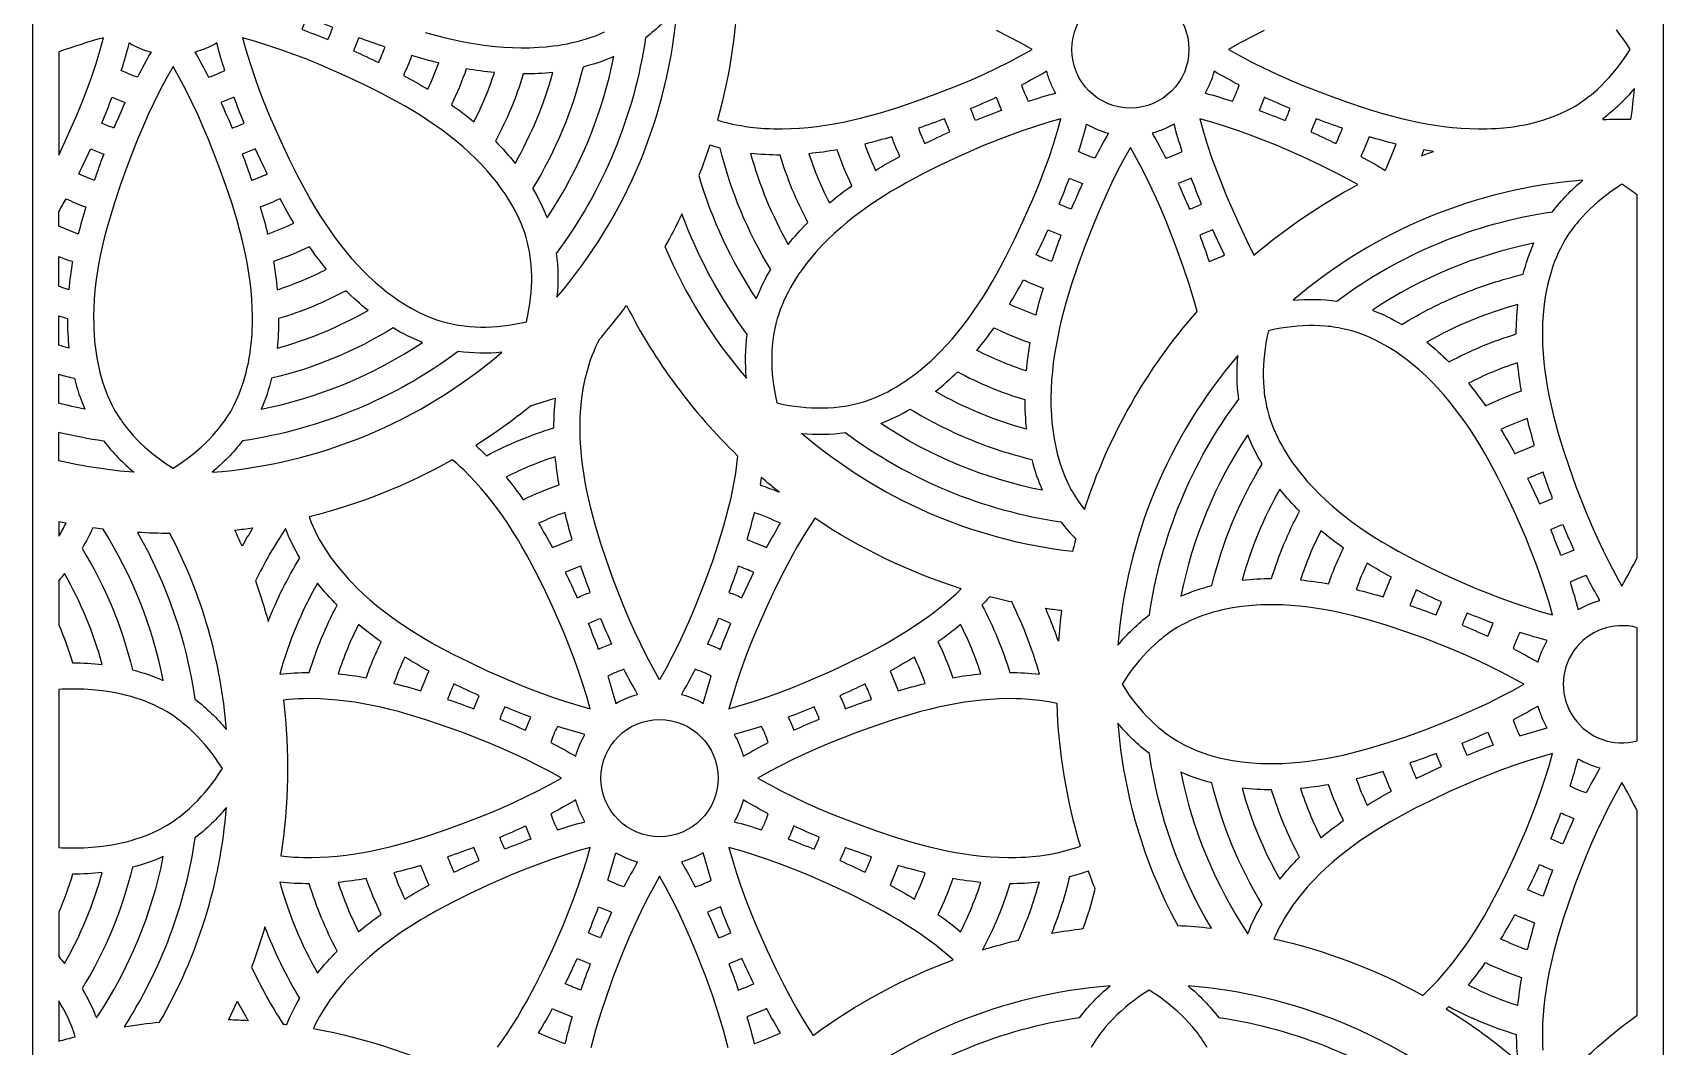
# Model space of a CAD drawing. Header units: millimetres. Extents: x 3389 to 5257, y 2005 to 6054.
# Drawn here: x 3389 to 5257, y 3983 to 5144 of the extents above; entities that cross this region are included whole.
import ezdxf

# ---------------------------------------------------------------- set-up
doc = ezdxf.new("R2010")
doc.units = ezdxf.units.MM
doc.layers.add('Layer 01', color=1, linetype='Continuous')

msp = doc.modelspace()

# ---------------------------------------------------------------- linework, layer by layer
at = {"layer": 'Layer 01'}
for points in [[(5256.9, 6054.1), (3388.6, 6054.1), (3388.6, 2004.8), (5256.9, 2004.8)], [(3629, 5138.5), (3633, 5124.6), (3637.7, 5109.2), (3642.7, 5094.3), (3648, 5079.5), (3653.7, 5064.7), (3659.7, 5050), (3672.6, 5020.6), (3682.6, 4999.4), (3692.1, 4980.4), (3702, 4961.8), (3707.1, 4952.7), (3712.4, 4943.8), (3717.8, 4935), (3723.4, 4926.3), (3729.1, 4917.9), (3735, 4909.6), (3741.1, 4901.6), (3747.3, 4893.7), (3753.7, 4886.1), (3760.4, 4878.7), (3767.2, 4871.6), (3773.9, 4865), (3777.9, 4861.3), (3781.9, 4857.7), (3788.2, 4852.3), (3794.6, 4847.1), (3798.9, 4843.9), (3803.2, 4840.8), (3807.9, 4837.5), (3812.7, 4834.4), (3817.6, 4831.4), (3822.5, 4828.6), (3827.4, 4825.9), (3832.4, 4823.4), (3837.4, 4821.1), (3842.5, 4818.9), (3847.6, 4816.9), (3852.6, 4815.1), (3855.2, 4814.3), (3857.8, 4813.5), (3860.8, 4812.7), (3863.9, 4811.9), (3867.5, 4811), (3871, 4810.3), (3874, 4809.7), (3877, 4809.2), (3880.1, 4808.8), (3883.1, 4808.4), (3886.2, 4808), (3889.3, 4807.7), (3895.5, 4807.3), (3901.9, 4807.1), (3908.2, 4807.1), (3914.6, 4807.4), (3921, 4807.8), (3927.5, 4808.4), (3933.9, 4809.2), (3940.4, 4810.2), (3946.8, 4811.4), (3954.5, 4813), (3956.1, 4820.7), (3957.3, 4827.1), (3958.3, 4833.6), (3959.1, 4840), (3959.7, 4846.5), (3960.1, 4852.9), (3960.4, 4859.3), (3960.4, 4865.6), (3960.2, 4872), (3959.8, 4878.2), (3959.5, 4881.3), (3959.1, 4884.4), (3958.7, 4887.4), (3958.3, 4890.5), (3957.8, 4893.5), (3957.2, 4896.5), (3956.5, 4900.1), (3955.6, 4903.6), (3954.8, 4906.7), (3954, 4909.7), (3953.2, 4912.3), (3952.4, 4914.9), (3950.6, 4920), (3948.6, 4925), (3946.4, 4930.1), (3944.1, 4935.1), (3941.6, 4940.1), (3938.9, 4945), (3936.1, 4949.9), (3933.1, 4954.8), (3930, 4959.6), (3926.7, 4964.3), (3923.6, 4968.6), (3920.4, 4972.9), (3915.2, 4979.3), (3909.8, 4985.6), (3906.2, 4989.6), (3902.5, 4993.6), (3895.9, 5000.3), (3888.8, 5007.1), (3881.4, 5013.8), (3873.8, 5020.2), (3865.9, 5026.5), (3857.9, 5032.5), (3849.6, 5038.4), (3841.2, 5044.1), (3832.5, 5049.7), (3823.7, 5055.1), (3814.8, 5060.4), (3805.7, 5065.5), (3787.1, 5075.4), (3768.1, 5084.9), (3746.9, 5094.9), (3717.5, 5107.8), (3702.8, 5113.8), (3688, 5119.5), (3673.2, 5124.8), (3658.3, 5129.8), (3643, 5134.6)], [(3549.5, 5105.5), (3542.4, 5092.9), (3534.9, 5078.7), (3527.9, 5064.6), (3521.2, 5050.4), (3514.8, 5035.9), (3508.6, 5021.3), (3496.9, 4991.4), (3489, 4969.3), (3482.3, 4949.2), (3476.2, 4929), (3473.4, 4919), (3470.8, 4908.9), (3468.4, 4898.9), (3466.2, 4888.8), (3464.3, 4878.8), (3462.6, 4868.8), (3461.2, 4858.8), (3460.1, 4848.8), (3459.2, 4838.9), (3458.7, 4829), (3458.5, 4819.1), (3458.6, 4809.7), (3458.7, 4804.3), (3459, 4798.9), (3459.7, 4790.6), (3460.6, 4782.4), (3461.3, 4777.2), (3462.1, 4771.9), (3463.2, 4766.2), (3464.4, 4760.6), (3465.7, 4755.1), (3467.2, 4749.6), (3468.8, 4744.2), (3470.5, 4738.9), (3472.4, 4733.7), (3474.5, 4728.7), (3476.6, 4723.6), (3479, 4718.8), (3480.2, 4716.4), (3481.5, 4714), (3483, 4711.2), (3484.6, 4708.5), (3486.5, 4705.4), (3488.5, 4702.4), (3490.3, 4699.8), (3492, 4697.3), (3493.9, 4694.9), (3495.7, 4692.5), (3497.7, 4690), (3499.7, 4687.6), (3503.8, 4682.9), (3508.1, 4678.3), (3512.6, 4673.8), (3517.3, 4669.4), (3522.1, 4665.2), (3527.1, 4661.1), (3532.3, 4657.1), (3537.5, 4653.2), (3542.9, 4649.6), (3549.5, 4645.3), (3556.1, 4649.6), (3561.5, 4653.2), (3566.7, 4657.1), (3571.8, 4661.1), (3576.8, 4665.2), (3581.7, 4669.4), (3586.4, 4673.8), (3590.9, 4678.3), (3595.2, 4682.9), (3599.3, 4687.6), (3601.3, 4690), (3603.2, 4692.5), (3605.1, 4694.9), (3606.9, 4697.3), (3608.7, 4699.8), (3610.4, 4702.4), (3612.4, 4705.4), (3614.4, 4708.5), (3616, 4711.2), (3617.5, 4714), (3618.8, 4716.4), (3620, 4718.8), (3622.3, 4723.6), (3624.5, 4728.7), (3626.6, 4733.7), (3628.5, 4738.9), (3630.2, 4744.2), (3631.8, 4749.6), (3633.3, 4755.1), (3634.6, 4760.6), (3635.8, 4766.2), (3636.8, 4771.9), (3637.7, 4777.2), (3638.4, 4782.4), (3639.3, 4790.6), (3640, 4798.9), (3640.2, 4804.3), (3640.4, 4809.7), (3640.5, 4819.1), (3640.3, 4829), (3639.7, 4838.9), (3638.9, 4848.8), (3637.8, 4858.8), (3636.4, 4868.8), (3634.7, 4878.8), (3632.8, 4888.8), (3630.6, 4898.9), (3628.2, 4908.9), (3625.6, 4919), (3622.8, 4929), (3616.7, 4949.2), (3610, 4969.3), (3602, 4991.4), (3590.4, 5021.3), (3584.2, 5035.9), (3577.8, 5050.4), (3571.1, 5064.6), (3564.1, 5078.7), (3556.6, 5092.9)], [(4566.7, 5045.6), (4552.8, 5041.7), (4537.5, 5037), (4522.5, 5032), (4507.7, 5026.6), (4492.9, 5020.9), (4478.2, 5014.9), (4448.9, 5002.1), (4427.6, 4992.1), (4408.6, 4982.6), (4390.1, 4972.6), (4381, 4967.5), (4372, 4962.2), (4363.2, 4956.8), (4354.6, 4951.2), (4346.2, 4945.5), (4337.9, 4939.6), (4329.9, 4933.6), (4322, 4927.3), (4314.4, 4920.9), (4307, 4914.3), (4299.8, 4907.4), (4293.2, 4900.7), (4289.5, 4896.8), (4285.9, 4892.7), (4280.6, 4886.5), (4275.4, 4880), (4272.2, 4875.8), (4269.1, 4871.5), (4265.8, 4866.7), (4262.7, 4861.9), (4259.7, 4857), (4256.8, 4852.2), (4254.2, 4847.2), (4251.7, 4842.2), (4249.3, 4837.2), (4247.2, 4832.2), (4245.2, 4827.1), (4243.4, 4822), (4242.6, 4819.4), (4241.8, 4816.9), (4240.9, 4813.8), (4240.1, 4810.7), (4239.3, 4807.2), (4238.5, 4803.6), (4238, 4800.6), (4237.5, 4797.6), (4237, 4794.6), (4236.6, 4791.5), (4236.3, 4788.4), (4236, 4785.3), (4235.6, 4779.1), (4235.4, 4772.8), (4235.4, 4766.4), (4235.6, 4760), (4236, 4753.6), (4236.6, 4747.1), (4237.4, 4740.7), (4238.4, 4734.3), (4239.6, 4727.9), (4241.3, 4720.2), (4249, 4718.5), (4255.4, 4717.3), (4261.8, 4716.3), (4268.3, 4715.5), (4274.7, 4714.9), (4281.1, 4714.5), (4287.5, 4714.3), (4293.9, 4714.3), (4300.2, 4714.5), (4306.4, 4714.9), (4309.5, 4715.2), (4312.6, 4715.5), (4315.7, 4715.9), (4318.7, 4716.4), (4321.7, 4716.9), (4324.7, 4717.4), (4328.3, 4718.2), (4331.8, 4719), (4334.9, 4719.8), (4338, 4720.7), (4340.6, 4721.4), (4343.1, 4722.3), (4348.2, 4724.1), (4353.3, 4726.1), (4358.3, 4728.2), (4363.4, 4730.6), (4368.3, 4733), (4373.3, 4735.7), (4378.2, 4738.6), (4383, 4741.6), (4387.8, 4744.7), (4392.6, 4748), (4396.9, 4751.1), (4401.1, 4754.3), (4407.6, 4759.4), (4413.9, 4764.8), (4417.9, 4768.4), (4421.8, 4772.1), (4428.5, 4778.7), (4435.4, 4785.9), (4442, 4793.3), (4448.4, 4800.9), (4454.7, 4808.7), (4460.7, 4816.8), (4466.7, 4825.1), (4472.4, 4833.5), (4477.9, 4842.1), (4483.3, 4850.9), (4488.6, 4859.9), (4493.8, 4868.9), (4503.7, 4887.5), (4513.2, 4906.5), (4523.2, 4927.8), (4536.1, 4957.1), (4542, 4971.8), (4547.7, 4986.6), (4553.1, 5001.4), (4558.1, 5016.4), (4562.8, 5031.7)], [(5129.8, 4477.4), (5125.9, 4491.3), (5121.2, 4506.6), (5116.2, 4521.5), (5110.9, 4536.4), (5105.2, 4551.2), (5099.2, 4565.9), (5086.3, 4595.2), (5076.3, 4616.4), (5066.8, 4635.5), (5056.9, 4654), (5051.8, 4663.1), (5046.5, 4672.1), (5041.1, 4680.8), (5035.5, 4689.5), (5029.8, 4697.9), (5023.9, 4706.2), (5017.8, 4714.2), (5011.6, 4722.1), (5005.1, 4729.7), (4998.5, 4737.1), (4991.7, 4744.3), (4985, 4750.9), (4981, 4754.5), (4977, 4758.2), (4970.7, 4763.5), (4964.2, 4768.7), (4960, 4771.9), (4955.7, 4775), (4951, 4778.3), (4946.2, 4781.4), (4941.3, 4784.4), (4936.4, 4787.2), (4931.4, 4789.9), (4926.5, 4792.4), (4921.4, 4794.8), (4916.4, 4796.9), (4911.3, 4798.9), (4906.2, 4800.7), (4903.7, 4801.5), (4901.1, 4802.3), (4898, 4803.2), (4895, 4804), (4891.4, 4804.8), (4887.9, 4805.5), (4884.9, 4806.1), (4881.8, 4806.6), (4878.8, 4807.1), (4875.8, 4807.5), (4872.7, 4807.8), (4869.6, 4808.1), (4863.3, 4808.5), (4857, 4808.7), (4850.7, 4808.7), (4844.2, 4808.5), (4837.8, 4808.1), (4831.4, 4807.4), (4824.9, 4806.6), (4818.5, 4805.6), (4812.1, 4804.5), (4804.4, 4802.8), (4802.7, 4795.1), (4801.6, 4788.7), (4800.6, 4782.3), (4799.8, 4775.8), (4799.1, 4769.4), (4798.7, 4763), (4798.5, 4756.5), (4798.5, 4750.2), (4798.7, 4743.9), (4799.1, 4737.6), (4799.4, 4734.5), (4799.7, 4731.4), (4800.1, 4728.4), (4800.6, 4725.4), (4801.1, 4722.4), (4801.7, 4719.3), (4802.4, 4715.8), (4803.2, 4712.2), (4804, 4709.2), (4804.9, 4706.1), (4805.7, 4703.5), (4806.5, 4701), (4808.3, 4695.9), (4810.3, 4690.8), (4812.4, 4685.8), (4814.8, 4680.7), (4817.3, 4675.8), (4820, 4670.8), (4822.8, 4665.9), (4825.8, 4661), (4828.9, 4656.2), (4832.2, 4651.5), (4835.3, 4647.2), (4838.5, 4643), (4843.7, 4636.5), (4849, 4630.2), (4852.7, 4626.2), (4856.3, 4622.3), (4862.9, 4615.5), (4870.1, 4608.7), (4877.5, 4602.1), (4885.1, 4595.6), (4893, 4589.4), (4901, 4583.3), (4909.3, 4577.4), (4917.7, 4571.7), (4926.4, 4566.1), (4935.1, 4560.7), (4944.1, 4555.5), (4953.2, 4550.3), (4971.8, 4540.4), (4990.8, 4530.9), (5012, 4520.9), (5041.3, 4508), (5056, 4502), (5070.8, 4496.3), (5085.7, 4491), (5100.6, 4486), (5115.9, 4481.3)], [(5096.9, 4397.8), (5084.3, 4404.9), (5070.1, 4412.4), (5056, 4419.4), (5041.8, 4426.1), (5027.3, 4432.6), (5012.6, 4438.7), (4982.8, 4450.4), (4960.7, 4458.3), (4940.5, 4465), (4920.4, 4471.2), (4910.3, 4473.9), (4900.3, 4476.5), (4890.2, 4478.9), (4880.2, 4481.1), (4870.2, 4483), (4860.2, 4484.7), (4850.2, 4486.1), (4840.2, 4487.2), (4830.3, 4488.1), (4820.4, 4488.6), (4810.5, 4488.8), (4801.1, 4488.8), (4795.7, 4488.6), (4790.3, 4488.3), (4782, 4487.6), (4773.8, 4486.7), (4768.5, 4486), (4763.3, 4485.2), (4757.6, 4484.1), (4752, 4482.9), (4746.4, 4481.6), (4741, 4480.2), (4735.6, 4478.5), (4730.3, 4476.8), (4725.1, 4474.9), (4720, 4472.9), (4715, 4470.7), (4710.2, 4468.3), (4707.8, 4467.1), (4705.4, 4465.8), (4702.6, 4464.3), (4699.9, 4462.7), (4696.8, 4460.8), (4693.7, 4458.8), (4691.2, 4457), (4688.7, 4455.3), (4686.2, 4453.4), (4683.8, 4451.6), (4681.4, 4449.6), (4679, 4447.6), (4674.3, 4443.5), (4669.7, 4439.2), (4665.2, 4434.7), (4660.8, 4430), (4656.6, 4425.2), (4652.4, 4420.2), (4648.5, 4415.1), (4644.6, 4409.8), (4640.9, 4404.4), (4636.7, 4397.8), (4640.9, 4391.2), (4644.6, 4385.8), (4648.5, 4380.6), (4652.4, 4375.5), (4656.6, 4370.5), (4660.8, 4365.6), (4665.2, 4360.9), (4669.7, 4356.5), (4674.3, 4352.1), (4679, 4348), (4681.4, 4346), (4683.8, 4344.1), (4686.2, 4342.2), (4688.7, 4340.4), (4691.2, 4338.6), (4693.7, 4336.9), (4696.8, 4334.9), (4699.9, 4333), (4702.6, 4331.4), (4705.4, 4329.8), (4707.8, 4328.5), (4710.2, 4327.3), (4715, 4325), (4720, 4322.8), (4725.1, 4320.8), (4730.3, 4318.8), (4735.6, 4317.1), (4741, 4315.5), (4746.4, 4314), (4752, 4312.7), (4757.6, 4311.5), (4763.3, 4310.5), (4768.5, 4309.6), (4773.8, 4308.9), (4782, 4308), (4790.3, 4307.4), (4795.7, 4307.1), (4801.1, 4306.9), (4810.5, 4306.8), (4820.4, 4307), (4830.3, 4307.6), (4840.2, 4308.4), (4850.2, 4309.6), (4860.2, 4311), (4870.2, 4312.6), (4880.2, 4314.6), (4890.2, 4316.7), (4900.3, 4319.1), (4910.3, 4321.7), (4920.4, 4324.5), (4940.5, 4330.6), (4960.7, 4337.3), (4982.8, 4345.3), (5012.6, 4356.9), (5027.3, 4363.1), (5041.8, 4369.5), (5056, 4376.2), (5070.1, 4383.3), (5084.3, 4390.8)], [(3418.6, 4210.6), (3422.3, 4210.4), (3432.2, 4210.2), (3441.6, 4210.3), (3447, 4210.5), (3452.4, 4210.8), (3460.6, 4211.4), (3468.9, 4212.3), (3474.1, 4213), (3479.3, 4213.9), (3485, 4214.9), (3490.6, 4216.1), (3496.2, 4217.4), (3501.6, 4218.9), (3507, 4220.5), (3512.3, 4222.2), (3517.5, 4224.2), (3522.6, 4226.2), (3527.6, 4228.4), (3532.5, 4230.7), (3534.9, 4231.9), (3537.3, 4233.2), (3540, 4234.8), (3542.8, 4236.4), (3545.9, 4238.3), (3548.9, 4240.3), (3551.4, 4242), (3553.9, 4243.8), (3556.4, 4245.6), (3558.8, 4247.5), (3561.2, 4249.4), (3563.6, 4251.4), (3568.3, 4255.5), (3573, 4259.9), (3577.4, 4264.3), (3581.8, 4269), (3586.1, 4273.9), (3590.2, 4278.9), (3594.2, 4284), (3598, 4289.2), (3601.7, 4294.6), (3606, 4301.2), (3601.7, 4307.8), (3598, 4313.2), (3594.2, 4318.5), (3590.2, 4323.6), (3586.1, 4328.6), (3581.8, 4333.4), (3577.4, 4338.1), (3573, 4342.6), (3568.3, 4346.9), (3563.6, 4351), (3561.2, 4353), (3558.8, 4355), (3556.4, 4356.8), (3553.9, 4358.7), (3551.4, 4360.4), (3548.9, 4362.2), (3545.9, 4364.2), (3542.8, 4366.1), (3540, 4367.7), (3537.3, 4369.2), (3534.9, 4370.5), (3532.5, 4371.7), (3527.6, 4374.1), (3522.6, 4376.3), (3517.5, 4378.3), (3512.3, 4380.2), (3507, 4381.9), (3501.6, 4383.6), (3496.2, 4385), (3490.6, 4386.3), (3485, 4387.5), (3479.3, 4388.6), (3474.1, 4389.4), (3468.9, 4390.1), (3460.6, 4391), (3452.4, 4391.7), (3447, 4392), (3441.6, 4392.2), (3432.2, 4392.2), (3422.3, 4392), (3418.6, 4391.9)]]:
    msp.add_lwpolyline(points, close=True, dxfattribs=at)
for points in [[(4196.9, 5211.9, -0.065684), (4173.2, 5044.2), (4178.2, 5042.7), (4183.3, 5041.4), (4188.9, 5040), (4194.5, 5038.8), (4200.2, 5037.8), (4205.4, 5037), (4210.7, 5036.2), (4218.9, 5035.3), (4227.1, 5034.7), (4232.5, 5034.4), (4237.9, 5034.2), (4247.3, 5034.1), (4257.2, 5034.4), (4267.2, 5034.9), (4277.1, 5035.7), (4287.1, 5036.9), (4297, 5038.3), (4307.1, 5040), (4317.1, 5041.9), (4327.1, 5044), (4337.1, 5046.4), (4347.2, 5049), (4357.3, 5051.8), (4377.4, 5057.9), (4397.6, 5064.7), (4419.7, 5072.6), (4449.5, 5084.2), (4464.1, 5090.4), (4478.6, 5096.9), (4492.9, 5103.6), (4507, 5110.6), (4521.2, 5118.1), (4533.8, 5125.1), (4521.2, 5132.2), (4507, 5139.7), (4492.9, 5146.7)], [(5128.4, 3929.7, -0.051385), (5226.9, 4018.7), (5226.9, 4252.7, 0.014797), (5209.4, 4285.3), (5202.3, 4272.7), (5194.8, 4258.5), (5187.8, 4244.4), (5181.1, 4230.2), (5174.6, 4215.7), (5168.5, 4201.1), (5156.8, 4171.2), (5148.9, 4149.1), (5142.2, 4129), (5136.1, 4108.8), (5133.3, 4098.8), (5130.7, 4088.7), (5128.3, 4078.7), (5126.1, 4068.6), (5124.2, 4058.6), (5122.5, 4048.6), (5121.1, 4038.6), (5120, 4028.7), (5119.1, 4018.7), (5118.6, 4008.8), (5118.4, 3998.9), (5118.4, 3989.5), (5118.6, 3984.1), (5118.9, 3978.7)], [(3921.4, 3981.9), (3927.3, 3990.2), (3933, 3998.6), (3938.6, 4007.2), (3944, 4016), (3949.3, 4025), (3954.4, 4034), (3964.3, 4052.6), (3973.8, 4071.6), (3983.8, 4092.9), (3996.7, 4122.2), (4002.7, 4136.9), (4008.4, 4151.7), (4013.7, 4166.5), (4018.7, 4181.5), (4023.4, 4196.8), (4027.3, 4210.7), (4013.4, 4206.8), (3998.1, 4202.1), (3983.2, 4197.1), (3968.4, 4191.7), (3953.5, 4186), (3938.8, 4180), (3909.5, 4167.2), (3888.3, 4157.2), (3869.3, 4147.7), (3850.7, 4137.8), (3841.6, 4132.6), (3832.6, 4127.3), (3823.9, 4121.9), (3815.2, 4116.3), (3806.8, 4110.6), (3798.5, 4104.7), (3790.5, 4098.7), (3782.6, 4092.4), (3775, 4086), (3767.6, 4079.4), (3760.4, 4072.5), (3753.9, 4065.8), (3750.2, 4061.9), (3746.6, 4057.8), (3741.2, 4051.6), (3736, 4045.1), (3732.8, 4040.9), (3729.7, 4036.6), (3726.4, 4031.8), (3723.3, 4027), (3720.3, 4022.2), (3717.5, 4017.3), (3714.8, 4012.3), (3712.5, 4007.8), (3710.4, 4003.2, -0.073029), (3888.7, 3943.4)]]:
    msp.add_lwpolyline(points, format="xyb", dxfattribs=at)
for points in [[(3732.5, 5150.3, -0.009682), (3703.1, 5163.1, -0.024819), (3696.9, 5148.2, -0.009682), (3726.8, 5136.5, 0.019227)], [(4126.9, 5173.3, -0.057025), (4090.8, 5138.5, -0.124085), (3988.5, 4891.4, -0.057025), (3989.4, 4841.4, 0.159007)], [(3418.6, 5004), (3426.4, 5020.6), (3439.3, 5050), (3445.3, 5064.7), (3451, 5079.5), (3456.3, 5094.3), (3461.3, 5109.2), (3466, 5124.6), (3469.9, 5138.5, 0.02082), (3418.6, 5122.3)], [(3759.3, 5131.1, -0.008872), (3756.1, 5123.7, -0.007248), (3785.1, 5110.1, 0.018525), (3792.4, 5127.8, -0.007248), (3762.3, 5138.6, -0.008872)], [(3490.2, 5101.1, 0.012674), (3499.4, 5132.5, 0.068658), (3524.4, 5122.1, 0.012674), (3508.7, 5093.4, -0.038296)], [(3587.4, 5126.4, -0.034289), (3574.6, 5122.1, -0.012674), (3590.3, 5093.4, 0.038296), (3608.8, 5101.1, -0.012674), (3599.6, 5132.5, -0.034289)], [(3853.9, 5109.6, -0.012924), (3822.9, 5118, -0.020988), (3813.5, 5095.4, -0.012924), (3841.4, 5079.5, 0.025221)], [(3917.7, 5098.6, -0.01991), (3885.5, 5102.9, -0.031349), (3868.4, 5061.8, -0.01991), (3894.3, 5042.1, 0.039523)], [(4054.6, 5117.1, -0.043703), (4019.2, 5105, -0.078451), (3961.5, 4965.8, -0.043703), (3978, 4932.2, 0.098094)], [(3984.6, 5098.8, -0.02748), (3950.8, 5097, -0.049922), (3918.8, 5019.9, -0.02748), (3941.4, 4994.6, 0.062756)], [(4554.7, 5087.2, -0.034289), (4550.4, 5100.1, -0.012674), (4521.6, 5084.4, 0.038296), (4529.3, 5065.8, -0.012674), (4560.7, 5075.1, -0.034289)], [(4770.9, 5084.4, -0.012674), (4742.2, 5100.1, -0.068658), (4731.8, 5075.1, -0.012674), (4763.2, 5065.8, 0.038296)], [(3467.9, 5040.7, 0.009682), (3479.7, 5070.6, 0.024819), (3494.6, 5064.4, 0.009682), (3481.8, 5035, -0.019227)], [(3631, 5040.7, -0.009682), (3619.3, 5070.6, -0.024819), (3604.4, 5064.4, -0.009682), (3617.2, 5035, 0.019227)], [(4466, 5050.5, -0.009613), (4463.3, 5057.5, 0.009682), (4492.6, 5070.3, 0.024819), (4498.8, 5055.3, 0.009682), (4469, 5043.6, -0.009613)], [(4829.3, 5057.5, -0.009682), (4799.9, 5070.3, -0.024819), (4793.7, 5055.3, -0.009682), (4823.5, 5043.6, 0.019227)], [(5219.8, 5045.2, 0.015284), (5223.7, 5080.4, -0.057025), (5187.6, 5045.7, -0.000338), (5187.5, 5044.9, -0.012501)], [(4436.4, 5038.2, -0.008872), (4433.5, 5045.7, -0.007248), (4403.4, 5034.9, 0.018525), (4410.7, 5017.2, -0.007248), (4439.6, 5030.8, -0.008872)], [(4906.8, 4970.2), (4902.5, 4972.6), (4883.9, 4982.6), (4864.9, 4992.1), (4843.7, 5002.1), (4814.3, 5014.9), (4799.6, 5020.9), (4784.8, 5026.6), (4770, 5032), (4755.1, 5037), (4739.7, 5041.7), (4725.8, 5045.6), (4729.7, 5031.7), (4734.4, 5016.4), (4739.4, 5001.4), (4744.8, 4986.6), (4750.5, 4971.8), (4756.5, 4957.1), (4769.3, 4927.8), (4779.3, 4906.5), (4787.9, 4889.3, -0.055692)], [(4856.1, 5038.2, -0.008872), (4852.9, 5030.8, -0.007248), (4881.8, 5017.2, 0.018525), (4889.2, 5034.9, -0.007248), (4859, 5045.7, -0.008872)], [(4587, 5008.2, 0.012674), (4596.2, 5039.6, 0.068658), (4621.2, 5029.2, 0.012674), (4605.5, 5000.5, -0.038296)], [(4684.2, 5033.6, -0.034289), (4671.3, 5029.2, -0.012674), (4687, 5000.5, 0.038296), (4705.6, 5008.2, -0.012674), (4696.4, 5039.6, -0.034289)], [(3462.6, 5008.2, 0.008872), (3470.1, 5005.2, 0.007248), (3459.3, 4975.1, -0.018525), (3441.5, 4982.5, 0.007248), (3455.2, 5011.4, 0.008872)], [(3636.4, 5008.2, -0.008872), (3628.9, 5005.2, -0.007248), (3639.7, 4975.1, 0.018525), (3657.5, 4982.5, -0.007248), (3643.8, 5011.4, -0.008872)], [(4151.9, 4980.5, 0.076077), (4217.7, 4839.3, -0.043703), (4234.2, 4872.9, -0.078451), (4176.5, 5012.1, -0.013594), (4164.5, 5015.5, -0.014352)], [(4301.4, 4949.2, -0.01991), (4327.3, 4969, -0.031349), (4310.3, 5010.1, -0.01991), (4278, 5005.7, 0.039523)], [(4354.3, 4986.6, -0.012924), (4382.2, 5002.6, -0.020988), (4372.9, 5025.1, -0.012924), (4341.9, 5016.7, 0.025221)], [(4722.7, 4824.9), (4719.6, 4836.1), (4713.5, 4856.3), (4706.7, 4876.5), (4698.8, 4898.5), (4687.2, 4928.4), (4681, 4943), (4674.6, 4957.5), (4667.9, 4971.8), (4660.8, 4985.9), (4653.3, 5000), (4646.3, 5012.7), (4639.2, 5000), (4631.7, 4985.9), (4624.7, 4971.8), (4618, 4957.5), (4611.5, 4943), (4605.4, 4928.4), (4593.7, 4898.5), (4585.8, 4876.5), (4579, 4856.3), (4572.9, 4836.1), (4570.1, 4826.1), (4567.5, 4816), (4565.2, 4806), (4563, 4795.9), (4561.1, 4785.9), (4559.4, 4775.9), (4558, 4766), (4556.9, 4756), (4556, 4746.1), (4555.5, 4736.1), (4555.2, 4726.2), (4555.3, 4716.8), (4555.5, 4711.4), (4555.8, 4706), (4556.4, 4697.8), (4557.4, 4689.5), (4558.1, 4684.3), (4558.9, 4679.1), (4560, 4673.4), (4561.1, 4667.8), (4562.5, 4662.2), (4563.9, 4656.8), (4565.5, 4651.4), (4567.3, 4646.1), (4569.2, 4640.9), (4571.2, 4635.8), (4573.4, 4630.8), (4575.7, 4625.9), (4577, 4623.5), (4578.2, 4621.1), (4579.8, 4618.4), (4581.4, 4615.6), (4583.3, 4612.5), (4585.3, 4609.5), (4587, 4607), (4588.8, 4604.5), (4590.6, 4602), (4593.7, 4598.1, -0.101779)], [(4950.6, 5016.7, -0.012924), (4919.7, 5025.1, -0.020988), (4910.3, 5002.6, -0.012924), (4938.2, 4986.6, 0.025221)], [(4993.5, 5008.2), (4982.2, 5010.1, -0.0051), (4979.8, 5003.2, -0.005621)], [(4259, 4964.8, -0.024946), (4245, 5004.1, -0.02748), (4211.2, 5006, 0.062756), (4254.3, 4901.8, -0.02748), (4276.9, 4927, -0.024946)], [(4564.7, 4947.9, 0.009682), (4576.4, 4977.7, 0.024819), (4591.4, 4971.5, 0.009682), (4578.6, 4942.1, -0.019227)], [(4727.8, 4947.9, -0.009682), (4716.1, 4977.7, -0.024819), (4701.1, 4971.5, -0.009682), (4713.9, 4942.1, 0.019227)], [(4832.7, 4837.7, -0.057025), (4882.8, 4836.8, -0.124085), (5129.9, 4939.1, -0.057025), (5164.6, 4975.2, 0.159007)], [(5226.9, 4958.5, 0.022845), (5209.4, 4970.6), (5202.8, 4966.3), (5197.4, 4962.6), (5192.1, 4958.7), (5187, 4954.8), (5182, 4950.6), (5177.2, 4946.4), (5172.5, 4942), (5168, 4937.5), (5163.7, 4932.9), (5159.6, 4928.2), (5157.6, 4925.8), (5155.6, 4923.4), (5153.8, 4921), (5151.9, 4918.5), (5150.2, 4916), (5148.4, 4913.5), (5146.4, 4910.4), (5144.5, 4907.3), (5142.9, 4904.6), (5141.4, 4901.8), (5140.1, 4899.4), (5138.9, 4897), (5136.5, 4892.2), (5134.3, 4887.2), (5132.3, 4882.1), (5130.4, 4876.9), (5128.7, 4871.6), (5127.1, 4866.2), (5125.6, 4860.8), (5124.3, 4855.2), (5123.1, 4849.6), (5122, 4843.9), (5121.2, 4838.7), (5120.5, 4833.4), (5119.6, 4825.2), (5118.9, 4816.9), (5118.6, 4811.6), (5118.4, 4806.2), (5118.4, 4796.8), (5118.6, 4786.9), (5119.1, 4776.9), (5120, 4767), (5121.1, 4757), (5122.5, 4747.1), (5124.2, 4737), (5126.1, 4727), (5128.3, 4717), (5130.7, 4707), (5133.3, 4696.9), (5136.1, 4686.8), (5142.2, 4666.7), (5148.9, 4646.5), (5156.8, 4624.4), (5168.5, 4594.6), (5174.6, 4580), (5181.1, 4565.4), (5187.8, 4551.2), (5194.8, 4537.1), (5202.3, 4522.9), (5209.4, 4510.3, 0.014797), (5226.9, 4543)], [(3418.6, 4939.1, 0.006434), (3426.9, 4954, 0.020988), (3449.5, 4944.6, 0.012924), (3441, 4913.6, -0.018664), (3418.6, 4922.6)], [(3688, 4926.1, -0.012924), (3672.1, 4954, -0.020988), (3649.5, 4944.6, -0.012924), (3657.9, 4913.6, 0.025221)], [(4113, 4899.2, 0.076968), (4206.4, 4748.5, -0.057025), (4207.3, 4798.6, -0.07209), (4132.6, 4936.6, -0.016325)], [(4559.3, 4915.3, 0.008872), (4566.8, 4912.4, 0.007248), (4556, 4882.2, -0.018525), (4538.3, 4889.6, 0.007248), (4552, 4918.5, 0.008872)], [(4733.2, 4915.3, -0.008872), (4725.7, 4912.4, -0.007248), (4736.5, 4882.2, 0.018525), (4754.2, 4889.6, -0.007248), (4740.6, 4918.5, -0.008872)], [(3725.4, 4873.2, -0.01991), (3705.7, 4899.1, -0.031349), (3664.6, 4882.1, -0.01991), (3668.9, 4849.8, 0.039523)], [(5024.5, 4844.2, -0.039165), (5096.4, 4867.5, -0.043703), (5108.5, 4903, 0.098094), (4923.5, 4826.4, -0.043703), (4957.2, 4809.9, -0.039165)], [(3418.6, 4887.9, 0.011831), (3434.4, 4882.1, 0.01991), (3430, 4849.8, -0.007773), (3418.6, 4853.7)], [(4507.7, 4833.2, 0.012924), (4523.7, 4861.1, 0.020988), (4546.2, 4851.7, 0.012924), (4537.8, 4820.8, -0.025221)], [(3772.9, 4826.1, -0.02748), (3747.7, 4848.7, -0.049922), (3670.5, 4816.7, -0.02748), (3668.7, 4782.9, 0.062756)], [(4106.9, 4402.7), (4099.8, 4415.4), (4092.3, 4429.5), (4085.3, 4443.6), (4078.6, 4457.9), (4072.1, 4472.4), (4066, 4487), (4054.3, 4516.9), (4046.4, 4538.9), (4039.7, 4559.1), (4033.6, 4579.2), (4030.8, 4589.3), (4028.2, 4599.4), (4025.8, 4609.4), (4023.6, 4619.5), (4021.7, 4629.4), (4020, 4639.5), (4018.6, 4649.4), (4017.5, 4659.4), (4016.6, 4669.3), (4016.1, 4679.3), (4015.9, 4689.2), (4015.9, 4698.6), (4016.1, 4704), (4016.4, 4709.4), (4017.1, 4717.6), (4018, 4725.9), (4018.7, 4731.1), (4019.5, 4736.3), (4020.6, 4742), (4021.8, 4747.6), (4023.1, 4753.2), (4024.6, 4758.6), (4026.2, 4764), (4027.9, 4769.3), (4029.8, 4774.5), (4031.8, 4779.6), (4034, 4784.6), (4036.2, 4789.2), (4038.6, 4793.7, 0.018815), (4069.1, 4831.7, 0.083217), (4196.3, 4659.6), (4195.2, 4649.4), (4193.8, 4639.5), (4192.1, 4629.4), (4190.2, 4619.5), (4188, 4609.4), (4185.6, 4599.4), (4183, 4589.3), (4180.2, 4579.2), (4174.1, 4559.1), (4167.4, 4538.9), (4159.4, 4516.9), (4147.8, 4487), (4141.6, 4472.4), (4135.2, 4457.9), (4128.5, 4443.6), (4121.5, 4429.5), (4114, 4415.4)], [(4986, 4789.8, -0.02748), (5011.2, 4767.1, -0.049922), (5088.4, 4799.1, -0.02748), (5090.2, 4832.9, 0.062756)], [(3418.6, 4819.8, 0.00614), (3428.5, 4816.7, 0.02748), (3430.3, 4782.9, -0.006731), (3418.6, 4786.3)], [(3835.3, 4789.5, -0.043703), (3801.7, 4806, -0.078451), (3662.5, 4748.3, -0.043703), (3650.4, 4712.9, 0.098094)], [(4470.4, 4780.3, 0.01991), (4490.1, 4806.2, 0.031349), (4531.2, 4789.2, 0.01991), (4526.8, 4756.9, -0.039523)], [(3926.1, 4778.1, -0.057025), (3876.1, 4779, -0.124085), (3629, 4676.7, -0.057025), (3594.2, 4640.6, 0.159007)], [(4703.9, 4607.2, -0.061806), (4770.4, 4724.4, -0.057025), (4769.5, 4774.5, 0.159007), (4632, 4442.6, -0.057025), (4668.1, 4477.3, -0.061806)], [(5033.5, 4742.7, -0.01991), (5053.2, 4716.8, -0.031349), (5094.3, 4733.8, -0.01991), (5089.9, 4766.1, 0.039523)], [(3418.6, 4752.9, 0.009535), (3436.5, 4748.3, 0.043703), (3448.6, 4712.9, -0.014923), (3418.6, 4719.8)], [(4422.9, 4733.2, 0.02748), (4448.1, 4755.8, 0.049922), (4525.2, 4723.9, 0.02748), (4527.1, 4690, -0.062756)], [(3958.9, 4716.4, -0.029812), (3896.4, 4671.3, -0.013385), (3908.7, 4659.6, -0.049922), (3985.9, 4691.5, -0.02748), (3987.7, 4725.3, 0.016712)], [(4461.4, 4678.8, 0.039165), (4533.2, 4655.4, 0.043703), (4545.4, 4620, -0.098094), (4360.4, 4696.6, 0.043703), (4394, 4713.1, 0.039165)], [(5070.8, 4689.7, -0.012924), (5086.8, 4661.9, -0.020988), (5109.4, 4671.2, -0.012924), (5100.9, 4702.2, 0.025221)], [(3418.6, 4686.8, 0.02393), (3470, 4676.7, 0.057025), (3504.8, 4640.6, -0.037663), (3418.6, 4653.9)], [(4580, 4549.8, -0.149449), (4269.6, 4685.2, 0.057025), (4319.7, 4686.2, 0.124085), (4566.8, 4583.8, 0.031038), (4583.7, 4564.2, 0.005745)], [(4704.2, 4498.7, -0.043703), (4739.7, 4510.8, -0.078451), (4797.3, 4650, -0.043703), (4780.8, 4683.7, 0.098094)], [(3869.3, 4655, -0.068485), (3705.3, 4589.6), (3705.8, 4588.3), (3707.8, 4583.2), (3709.9, 4578.2), (3712.3, 4573.2), (3714.8, 4568.2), (3717.5, 4563.2), (3720.3, 4558.3), (3723.3, 4553.5), (3726.4, 4548.7), (3729.7, 4543.9), (3732.8, 4539.6), (3736, 4535.4), (3741.2, 4528.9), (3746.6, 4522.7), (3750.2, 4518.6), (3753.9, 4514.7), (3760.4, 4508), (3767.6, 4501.1), (3775, 4494.5), (3782.6, 4488.1), (3790.5, 4481.8), (3798.5, 4475.8), (3806.8, 4469.9), (3815.2, 4464.2), (3823.9, 4458.6), (3832.6, 4453.2), (3841.6, 4447.9), (3850.7, 4442.7), (3869.3, 4432.8), (3888.3, 4423.3), (3909.5, 4413.3), (3938.8, 4400.5), (3953.5, 4394.5), (3968.4, 4388.8), (3983.2, 4383.4), (3998.1, 4378.4), (4013.4, 4373.7), (4027.3, 4369.8), (4023.4, 4383.7), (4018.7, 4399), (4013.7, 4414), (4008.4, 4428.8), (4002.7, 4443.6), (3996.7, 4458.3), (3983.8, 4487.6), (3973.8, 4508.9), (3964.3, 4527.9), (3954.4, 4546.5), (3949.3, 4555.5), (3944, 4564.5), (3938.6, 4573.3), (3933, 4581.9), (3927.3, 4590.3), (3921.4, 4598.6), (3915.3, 4606.6), (3909.1, 4614.5), (3902.6, 4622.1), (3896, 4629.5), (3889.2, 4636.7), (3882.5, 4643.3), (3878.5, 4647), (3874.5, 4650.6)], [(3931, 4635.1, -0.01991), (3950.7, 4609.2, -0.031349), (3991.8, 4626.2, -0.01991), (3987.4, 4658.5, 0.039523)], [(4243.9, 4617.9, -0.010262), (4223.4, 4634.8), (4222, 4626.2, -0.016494)], [(5122.5, 4607.7, -0.008872), (5130, 4610.6, -0.007248), (5119.2, 4640.7, 0.018525), (5101.4, 4633.4, -0.007248), (5115.1, 4604.4, -0.008872)], [(4822.2, 4558.2, -0.024946), (4840.1, 4596, -0.02748), (4817.5, 4621.2, 0.062756), (4774.3, 4517, -0.02748), (4808.1, 4518.9, -0.024946)], [(3418.6, 4567.3, 0.021492), (3426.9, 4582.2, -0.003256), (3418.6, 4583.9)], [(3968.3, 4582.2, -0.012924), (3984.3, 4554.3, -0.020988), (4006.9, 4563.6, -0.012924), (3998.4, 4594.6, 0.025221)], [(4452.6, 4507.3, -0.072259), (4284.8, 4587.9), (4280.8, 4581.9), (4275.2, 4573.3), (4269.8, 4564.5), (4264.5, 4555.5), (4259.4, 4546.5), (4249.5, 4527.9), (4240, 4508.9), (4230, 4487.6), (4217.1, 4458.3), (4211.1, 4443.6), (4205.4, 4428.8), (4200.1, 4414), (4195.1, 4399), (4190.3, 4383.7), (4186.4, 4369.8), (4200.3, 4373.7), (4215.7, 4378.4), (4230.6, 4383.4), (4245.4, 4388.8), (4260.2, 4394.5), (4274.9, 4400.5), (4304.3, 4413.3), (4325.5, 4423.3), (4344.5, 4432.8), (4363.1, 4442.7), (4372.2, 4447.9), (4381.1, 4453.2), (4389.9, 4458.6), (4398.6, 4464.2), (4407, 4469.9), (4415.3, 4475.8), (4423.3, 4481.8), (4431.1, 4488.1), (4438.8, 4494.5), (4446.2, 4501.1)], [(4215.3, 4594.6, -0.012924), (4206.9, 4563.6, -0.020988), (4229.5, 4554.3, -0.012924), (4245.4, 4582.2, 0.025221)], [(5134.7, 4578.1, -0.009613), (5141.7, 4580.8, 0.009682), (5154.5, 4551.4, 0.024819), (5139.6, 4545.2, 0.009682), (5127.8, 4575.1, -0.009613)], [(3457.6, 4577.1, -0.030149), (3445.3, 4553.4, -0.078451), (3503, 4414.2, -0.043703), (3538.4, 4402.1, 0.091355), (3469.3, 4575.5, -0.004527)], [(3508.8, 4571.8, -0.093156), (3574.6, 4380.7, -0.057025), (3610.6, 4346, 0.101942), (3545.9, 4570.5, -0.014361)], [(3640.9, 4577, 0.011209), (3628.6, 4555.9, 0.007849), (3620.3, 4574.4, 0.008045)], [(3644, 4516.2, -0.018764), (3658.4, 4469.8, -0.042124), (3694.8, 4542.5, -0.043703), (3678.4, 4576.1, 0.033536)], [(4881.3, 4533.7, -0.015671), (4890.4, 4554, -0.01991), (4864.5, 4573.7, 0.039523), (4841.2, 4517.3, -0.01991), (4873.4, 4512.9, -0.015671)], [(3418.6, 4465.9, -0.027753), (3434.5, 4422.3, -0.02748), (3468.3, 4420.4, 0.062756), (3425.2, 4524.6, -0.008713), (3418.6, 4516.7)], [(4020, 4500.1, -0.008872), (4027.5, 4503, -0.007248), (4016.7, 4533.2, 0.018525), (3998.9, 4525.8, -0.007248), (4012.6, 4496.9, -0.008872)], [(4193.8, 4500.1, -0.008872), (4201.2, 4496.9, -0.007248), (4214.8, 4525.8, 0.018525), (4197.1, 4533.2, -0.007248), (4186.3, 4503, -0.008872)], [(4905, 4506.3, -0.012924), (4936, 4497.8, -0.020988), (4945.3, 4520.4, -0.012924), (4917.5, 4536.4, 0.025221)], [(5150.1, 4514.8, -0.012674), (5159.3, 4483.4, -0.068658), (5184.3, 4493.7, -0.012674), (5168.6, 4522.4, 0.038296)], [(3719.7, 4450.6, -0.024946), (3737.6, 4488.4, -0.02748), (3715, 4513.6, 0.062756), (3671.8, 4409.4, -0.02748), (3705.6, 4411.3, -0.024946)], [(4966.5, 4488.1, -0.007248), (4996.6, 4477.2, -0.017746), (5002.8, 4492.1, -0.007248), (4973.8, 4505.8, 0.018525)], [(4510.3, 4492.1, -0.009903), (4485.4, 4498, -0.01034), (4476.2, 4488.4, -0.049922), (4508.2, 4411.3, -0.02748), (4542, 4409.4, 0.049174)], [(4553.2, 4475.1, 0.005559), (4549, 4485, 0.007191), (4567.5, 4482.5, 0.013684), (4563.8, 4447.2, 0.015438)], [(3778.8, 4426.1, -0.015671), (3788, 4446.4, -0.01991), (3762, 4466.2, 0.039523), (3738.7, 4409.7, -0.01991), (3770.9, 4405.3, -0.015671)], [(4032.2, 4470.5, -0.009613), (4039.2, 4473.3, 0.009682), (4052, 4443.9, 0.024819), (4037.1, 4437.7, 0.009682), (4025.3, 4467.5, -0.009613)], [(4169.3, 4441, -0.012408), (4176.7, 4437.7, -0.009682), (4188.4, 4467.5, 0.019227), (4174.6, 4473.3, -0.009682), (4161.8, 4443.9, -0.012408)], [(4451.7, 4466.2, -0.01991), (4425.8, 4446.4, -0.031349), (4442.8, 4405.3, -0.01991), (4475.1, 4409.7, 0.039523)], [(5058.7, 4460.2, -0.012408), (5062, 4467.6, -0.009682), (5032.1, 4479.4, 0.019227), (5026.4, 4465.5, -0.009682), (5055.8, 4452.7, -0.012408)], [(5084.8, 4438.6, -0.012674), (5113.5, 4422.9, -0.068658), (5123.8, 4447.9, -0.012674), (5092.4, 4457.1, 0.038296)], [(5226.9, 4462.6, 1.306648), (5226.9, 4333)], [(3802.5, 4398.7, -0.012924), (3833.5, 4390.3, -0.020988), (3842.8, 4412.8, -0.012924), (3815, 4428.8, 0.025221)], [(4375.8, 4401.7, -0.010493), (4380.3, 4390.3, -0.012924), (4411.3, 4398.7, 0.025221), (4398.8, 4428.8, -0.012924), (4370.9, 4412.8, -0.010493)], [(4047.6, 4407.2, -0.012674), (4056.8, 4375.8, -0.068658), (4081.8, 4386.2, -0.012674), (4066.1, 4414.9, 0.038296)], [(4144.8, 4381.8, -0.034289), (4157, 4375.8, -0.012674), (4166.2, 4407.2, 0.038296), (4147.7, 4414.9, -0.012674), (4131.9, 4386.2, -0.034289)], [(3864, 4380.5, -0.007248), (3894.1, 4369.7, -0.017746), (3900.3, 4384.6, -0.007248), (3871.3, 4398.2, 0.018525)], [(4316.7, 4377.2, -0.008872), (4319.7, 4369.7, -0.007248), (4349.8, 4380.5, 0.018525), (4342.4, 4398.2, -0.007248), (4313.5, 4384.6, -0.008872)], [(3676, 4379.7, -0.069287), (3672.9, 4201.1), (3680.3, 4200.4), (3687.8, 4199.8), (3693.2, 4199.5), (3698.6, 4199.3), (3708, 4199.2), (3717.9, 4199.5), (3727.8, 4200), (3737.7, 4200.8), (3747.7, 4202), (3757.7, 4203.4), (3767.7, 4205.1), (3777.7, 4207), (3787.7, 4209.1), (3797.8, 4211.5), (3807.8, 4214.1), (3817.9, 4216.9), (3838, 4223), (3858.2, 4229.8), (3880.3, 4237.7), (3910.1, 4249.3), (3924.8, 4255.5), (3939.3, 4262), (3953.5, 4268.7), (3967.6, 4275.7), (3981.8, 4283.2), (3994.4, 4290.2), (3981.8, 4297.3), (3967.6, 4304.8), (3953.5, 4311.8), (3939.3, 4318.5), (3924.8, 4325), (3910.1, 4331.2), (3880.3, 4342.8), (3858.2, 4350.7), (3838, 4357.5), (3817.9, 4363.6), (3807.8, 4366.4), (3797.8, 4369), (3787.7, 4371.4), (3777.7, 4373.5), (3767.7, 4375.4), (3757.7, 4377.1), (3747.7, 4378.5), (3737.7, 4379.7), (3727.8, 4380.5), (3717.9, 4381), (3708, 4381.3), (3698.6, 4381.2), (3693.2, 4381), (3687.8, 4380.7), (3681.9, 4380.3)], [(3956.2, 4352.7, -0.012408), (3959.5, 4360.1, -0.009682), (3929.6, 4371.8, 0.019227), (3923.9, 4357.9, -0.009682), (3953.3, 4345.1, -0.012408)], [(4589, 4212.4, -0.064204), (4562.3, 4375.8), (4558.7, 4376.5), (4553, 4377.6), (4547.7, 4378.4), (4542.5, 4379.2), (4534.3, 4380.1), (4526, 4380.7), (4520.6, 4381), (4515.2, 4381.2), (4505.8, 4381.3), (4495.9, 4381), (4486, 4380.5), (4476.1, 4379.7), (4466.1, 4378.5), (4456.1, 4377.1), (4446.1, 4375.4), (4436.1, 4373.5), (4426, 4371.4), (4416, 4369), (4405.9, 4366.4), (4395.9, 4363.6), (4375.7, 4357.5), (4355.6, 4350.7), (4333.5, 4342.8), (4303.6, 4331.2), (4289, 4325), (4274.5, 4318.5), (4260.3, 4311.8), (4246.2, 4304.8), (4232, 4297.3), (4219.4, 4290.2), (4232, 4283.2), (4246.2, 4275.7), (4260.3, 4268.7), (4274.5, 4262), (4289, 4255.5), (4303.6, 4249.3), (4333.5, 4237.7), (4355.6, 4229.8), (4375.7, 4223), (4395.9, 4216.9), (4405.9, 4214.1), (4416, 4211.5), (4426, 4209.1), (4436.1, 4207), (4446.1, 4205.1), (4456.1, 4203.4), (4466.1, 4202), (4476.1, 4200.8), (4486, 4200), (4495.9, 4199.5), (4505.8, 4199.2), (4515.2, 4199.3), (4520.6, 4199.5), (4526, 4199.8), (4534.3, 4200.4), (4542.5, 4201.3), (4547.7, 4202.1), (4553, 4202.9), (4558.7, 4204), (4564.3, 4205.1), (4569.8, 4206.5), (4575.3, 4207.9), (4580.7, 4209.5), (4584.9, 4210.9)], [(4284.2, 4371.8, -0.009682), (4254.3, 4360.1, -0.024819), (4260.5, 4345.1, -0.009682), (4289.9, 4357.9, 0.019227)], [(5117.8, 4359.9, -0.034289), (5113.5, 4372.8, -0.012674), (5084.8, 4357.1, 0.038296), (5092.4, 4338.5, -0.012674), (5123.8, 4347.7, -0.034289)], [(4739.1, 4118.3, -0.097945), (4668.1, 4318.3, -0.057025), (4632, 4353.1, 0.105473), (4700.5, 4121.4, -0.014945)], [(3982.3, 4331, -0.012674), (4011, 4315.3, -0.068658), (4021.4, 4340.3, -0.012674), (3989.9, 4349.5, 0.038296)], [(4223.8, 4349.5, -0.012674), (4192.4, 4340.3, -0.068658), (4202.8, 4315.3, -0.012674), (4231.5, 4331, 0.038296)], [(5029.1, 4323.2, -0.009613), (5026.4, 4330.1, 0.009682), (5055.8, 4343, 0.024819), (5062, 4328, 0.009682), (5032.1, 4316.3, -0.009613)], [(4981.2, 4041.3), (4985, 4044.8), (4991.7, 4051.4), (4998.5, 4058.5), (5005.1, 4066), (5011.6, 4073.6), (5017.8, 4081.4), (5023.9, 4089.5), (5029.8, 4097.7), (5035.5, 4106.2), (5041.1, 4114.8), (5046.5, 4123.6), (5051.8, 4132.5), (5056.9, 4141.6), (5066.8, 4160.2), (5076.3, 4179.2), (5086.3, 4200.4), (5099.2, 4229.8), (5105.2, 4244.5), (5110.9, 4259.3), (5116.2, 4274.1), (5121.2, 4289), (5125.9, 4304.4), (5129.8, 4318.3), (5115.9, 4314.4), (5100.6, 4309.6), (5085.7, 4304.6), (5070.8, 4299.3), (5056, 4293.6), (5041.3, 4287.6), (5012, 4274.8), (4990.8, 4264.7), (4971.8, 4255.3), (4953.2, 4245.3), (4944.1, 4240.2), (4935.1, 4234.9), (4926.4, 4229.5), (4917.7, 4223.9), (4909.3, 4218.2), (4901, 4212.3), (4893, 4206.3), (4885.1, 4200), (4877.5, 4193.6), (4870.1, 4186.9), (4862.9, 4180.1), (4856.3, 4173.4), (4852.7, 4169.4), (4849, 4165.4), (4843.7, 4159.1), (4838.5, 4152.7), (4835.3, 4148.4), (4832.2, 4144.2), (4828.9, 4139.4), (4825.8, 4134.6), (4822.8, 4129.7), (4820, 4124.8), (4817.3, 4119.9), (4814.8, 4114.9), (4812.4, 4109.9), (4810.8, 4106.2, -0.070738)], [(4999.5, 4310.9, -0.008872), (4996.6, 4318.4, -0.007248), (4966.5, 4307.6, 0.018525), (4973.8, 4289.9, -0.007248), (5002.8, 4303.5, -0.008872)], [(4917.5, 4259.3, -0.012924), (4945.3, 4275.2, -0.020988), (4936, 4297.8, -0.012924), (4905, 4289.4, 0.025221)], [(5150.1, 4280.9, 0.012674), (5159.3, 4312.3, 0.068658), (5184.3, 4301.9, 0.012674), (5168.6, 4273.2, -0.038296)], [(4780.9, 4112.2, -0.043358), (4797.3, 4145.6, -0.078451), (4739.7, 4284.8, -0.043703), (4704.2, 4296.9, 0.097916), (4780.6, 4112.3, -0.000117)], [(4822.2, 4237.4, -0.024946), (4808.1, 4276.8, -0.02748), (4774.3, 4278.6, 0.062756), (4817.5, 4174.4, -0.02748), (4840.1, 4199.7, -0.024946)], [(4864.5, 4221.9, -0.01991), (4890.4, 4241.6, -0.031349), (4873.4, 4282.7, -0.01991), (4841.2, 4278.4, 0.039523)], [(4015.3, 4252.3, -0.034289), (4011, 4265.2, -0.012674), (3982.3, 4249.5, 0.038296), (3989.9, 4231, -0.012674), (4021.4, 4240.2, -0.034289)], [(4231.5, 4249.5, -0.012674), (4202.8, 4265.2, -0.068658), (4192.4, 4240.2, -0.012674), (4223.8, 4231, 0.038296)], [(3534.1, 4010.6, 0.11259), (3610.6, 4256.5, -0.057025), (3574.6, 4221.7, -0.106781), (3493.5, 4005.4, -0.01583)], [(5127.8, 4220.6, 0.009682), (5139.6, 4250.4, 0.024819), (5154.5, 4244.2, 0.009682), (5141.7, 4214.8, -0.019227)], [(3926.6, 4215.6, -0.009613), (3923.9, 4222.6, 0.009682), (3953.3, 4235.4, 0.024819), (3959.5, 4220.4, 0.009682), (3929.6, 4208.7, -0.009613)], [(4289.9, 4222.6, -0.009682), (4260.5, 4235.4, -0.024819), (4254.3, 4220.4, -0.009682), (4284.2, 4208.7, 0.019227)], [(3897.1, 4203.3, -0.008872), (3894.1, 4210.8, -0.007248), (3864, 4200, 0.018525), (3871.3, 4182.3, -0.007248), (3900.3, 4195.9, -0.008872)], [(4047.6, 4173.3, 0.012674), (4056.8, 4204.7, 0.068658), (4081.8, 4194.3, 0.012674), (4066.1, 4165.6, -0.038296)], [(4144.8, 4198.7, -0.034289), (4131.9, 4194.3, -0.012674), (4147.7, 4165.6, 0.038296), (4166.2, 4173.3, -0.012674), (4157, 4204.7, -0.034289)], [(4282.9, 3995.4, -0.070719), (4443.3, 4082), (4437.3, 4087.3), (4431.1, 4092.4), (4423.3, 4098.7), (4415.3, 4104.7), (4407, 4110.6), (4398.6, 4116.3), (4389.9, 4121.9), (4381.1, 4127.3), (4372.2, 4132.6), (4363.1, 4137.8), (4344.5, 4147.7), (4325.5, 4157.2), (4304.3, 4167.2), (4274.9, 4180), (4260.2, 4186), (4245.4, 4191.7), (4230.6, 4197.1), (4215.7, 4202.1), (4200.3, 4206.8), (4186.4, 4210.7), (4190.3, 4196.8), (4195.1, 4181.5), (4200.1, 4166.5), (4205.4, 4151.7), (4211.1, 4136.9), (4217.1, 4122.2), (4230, 4092.9), (4240, 4071.6), (4249.5, 4052.6), (4259.4, 4034), (4264.5, 4025), (4269.8, 4016), (4275.2, 4007.2)], [(4316.7, 4203.3, -0.008872), (4313.5, 4195.9, -0.007248), (4342.4, 4182.3, 0.018525), (4349.8, 4200, -0.007248), (4319.7, 4210.8, -0.008872)], [(3538.4, 4200.3, -0.043703), (3503, 4188.2, -0.078451), (3445.3, 4049, -0.043703), (3461.8, 4015.4, 0.098094)], [(3815, 4151.7, -0.012924), (3842.8, 4167.7, -0.020988), (3833.5, 4190.2, -0.012924), (3802.5, 4181.8, 0.025221)], [(4411.3, 4181.8, -0.012924), (4380.3, 4190.2, -0.020988), (4370.9, 4167.7, -0.012924), (4398.8, 4151.7, 0.025221)], [(5122.5, 4188, 0.008872), (5130, 4185, 0.007248), (5119.2, 4154.9, -0.018525), (5101.4, 4162.3, 0.007248), (5115.1, 4191.2, 0.008872)], [(3418.6, 4085.7, -0.008713), (3425.2, 4077.8, 0.062756), (3468.3, 4182, -0.02748), (3434.5, 4180.2, -0.027753), (3418.6, 4136.5)], [(3719.7, 4129.9, -0.024946), (3705.6, 4169.2, -0.02748), (3671.8, 4171.1, 0.062756), (3715, 4066.9, -0.02748), (3737.6, 4092.1, -0.024946)], [(3762, 4114.3, -0.01991), (3788, 4134.1, -0.031349), (3770.9, 4175.2, -0.01991), (3738.7, 4170.8, 0.039523)], [(4475.1, 4170.8, -0.01991), (4442.8, 4175.2, -0.031349), (4425.8, 4134.1, -0.01991), (4451.7, 4114.3, 0.039523)], [(4476.9, 4093.4, -0.016468), (4518.1, 4104.7, 0.03918), (4542, 4171.1, -0.02748), (4508.2, 4169.2, -0.049008)], [(4592.3, 4117.8, 0.022906), (4606, 4162.9, -0.008609), (4598.3, 4183.8, -0.025337), (4576.6, 4177.2, -0.035177), (4556.1, 4112.5, -0.014112)], [(4025.3, 4113, 0.009682), (4037.1, 4142.8, 0.024819), (4052, 4136.6, 0.009682), (4039.2, 4107.2, -0.019227)], [(4188.4, 4113, -0.009682), (4176.7, 4142.8, -0.024819), (4161.8, 4136.6, -0.009682), (4174.6, 4107.2, 0.019227)], [(5070.8, 4105.9, 0.012924), (5086.8, 4133.8, 0.020988), (5109.4, 4124.4, 0.012924), (5100.9, 4093.4, -0.025221)], [(3639.5, 4073.8, 0.036251), (3675.6, 4008.5, -0.001611), (3679.8, 4008, -0.038769), (3694.8, 4038, -0.047244), (3654.8, 4119.9, -0.018764)], [(4020, 4080.4, 0.008872), (4027.5, 4077.5, 0.007248), (4016.7, 4047.3, -0.018525), (3998.9, 4054.7, 0.007248), (4012.6, 4083.6, 0.008872)], [(4193.8, 4080.4, -0.008872), (4186.3, 4077.5, -0.007248), (4197.1, 4047.3, 0.018525), (4214.8, 4054.7, -0.007248), (4201.2, 4083.6, -0.008872)], [(5033.5, 4053, 0.01991), (5053.2, 4078.9, 0.031349), (5094.3, 4061.9, 0.01991), (5089.9, 4029.6, -0.039523)], [(4291.1, 3914.6, -0.057025), (4341.2, 3913.7, -0.124085), (4588.3, 4016, -0.057025), (4623, 4052.1, 0.159007)], [(4877.1, 3980.2, -0.061806), (4994.3, 3913.7, -0.057025), (5044.4, 3914.6, 0.159007), (4712.5, 4052.1, -0.057025), (4747.2, 4016, -0.061806)], [(3418.6, 3988.8, -0.007518), (3437.5, 3993.9, 0.063932), (3418.6, 4035.1)], [(3623.2, 4034.5, 0.011639), (3635.7, 4012.2, 0.008694), (3613.2, 4013.2, 0.009073)], [(3968.3, 3998.3, 0.012924), (3984.3, 4026.2, 0.020988), (4006.9, 4016.8, 0.012924), (3998.4, 3985.9, -0.025221)], [(4245.4, 3998.3, -0.012924), (4229.5, 4026.2, -0.020988), (4206.9, 4016.8, -0.012924), (4215.3, 3985.9, 0.025221)], [(5008.2, 4025.5), (5011.2, 4028.5, 0.049922), (5088.4, 3996.6, 0.024944), (5089.9, 3965.7, 0.039171)]]:
    msp.add_lwpolyline(points, format="xyb", close=True, dxfattribs=at)
for points in [[(3838.5, 5144.7), (3848.5, 5141.9), (3858.6, 5139.3), (3868.6, 5136.9), (3878.7, 5134.7), (3888.7, 5132.8), (3898.7, 5131.1), (3908.7, 5129.7), (3918.7, 5128.6), (3928.6, 5127.8), (3938.5, 5127.2), (3948.4, 5127), (3957.8, 5127.1), (3963.2, 5127.3), (3968.6, 5127.6), (3976.9, 5128.2), (3985.1, 5129.1), (3990.3, 5129.8), (3995.6, 5130.7), (4001.3, 5131.7), (4006.9, 5132.9), (4012.4, 5134.2), (4017.9, 5135.7), (4023.3, 5137.3), (4028.6, 5139), (4033.8, 5140.9), (4038.9, 5143), (4043.9, 5145.2)], [(4799.6, 5146.7), (4785.5, 5139.7), (4771.4, 5132.2), (4758.8, 5125.1), (4771.4, 5118.1), (4785.5, 5110.6), (4799.6, 5103.6), (4813.9, 5096.9), (4828.4, 5090.4), (4843, 5084.2), (4872.9, 5072.6), (4894.9, 5064.7), (4915.1, 5057.9), (4935.3, 5051.8), (4945.3, 5049), (4955.4, 5046.4), (4965.4, 5044), (4975.5, 5041.9), (4985.5, 5040), (4995.5, 5038.3), (5005.4, 5036.9), (5015.4, 5035.7), (5025.3, 5034.9), (5035.3, 5034.4), (5045.2, 5034.1), (5054.6, 5034.2), (5060, 5034.4), (5065.4, 5034.7), (5073.6, 5035.3), (5081.9, 5036.2), (5087.1, 5037), (5092.3, 5037.8), (5098, 5038.8), (5103.6, 5040), (5109.2, 5041.4), (5114.6, 5042.8), (5120.1, 5044.4), (5125.3, 5046.2), (5130.5, 5048.1), (5135.6, 5050.1), (5140.6, 5052.3), (5145.5, 5054.6), (5147.9, 5055.9), (5150.3, 5057.1), (5153, 5058.7), (5155.8, 5060.3), (5158.9, 5062.2), (5161.9, 5064.2), (5164.4, 5065.9), (5166.9, 5067.7), (5169.4, 5069.5), (5171.8, 5071.4), (5174.3, 5073.3), (5176.7, 5075.3), (5181.3, 5079.4), (5186, 5083.8), (5190.4, 5088.3), (5194.8, 5093), (5199.1, 5097.8), (5203.2, 5102.8), (5207.2, 5107.9), (5211, 5113.2), (5214.7, 5118.5), (5219, 5125.1), (5214.7, 5131.8), (5211, 5137.1), (5207.2, 5142.4), (5203.2, 5147.5)], [(4185.6, 3981.1), (4183, 3991.2), (4180.2, 4001.3), (4174.1, 4021.4), (4167.4, 4041.6), (4159.4, 4063.6), (4147.8, 4093.5), (4141.6, 4108.1), (4135.2, 4122.6), (4128.5, 4136.9), (4121.5, 4151), (4114, 4165.1), (4106.9, 4177.8), (4099.8, 4165.1), (4092.3, 4151), (4085.3, 4136.9), (4078.6, 4122.6), (4072.1, 4108.1), (4066, 4093.5), (4054.3, 4063.6), (4046.4, 4041.6), (4039.7, 4021.4), (4033.6, 4001.3), (4030.8, 3991.2), (4028.2, 3981.1)], [(4734.2, 3981.5), (4732.6, 3984.2), (4730.7, 3987.3), (4728.7, 3990.4), (4727, 3992.9), (4725.2, 3995.4), (4723.4, 3997.9), (4721.5, 4000.3), (4719.6, 4002.7), (4717.6, 4005.1), (4713.4, 4009.8), (4709.1, 4014.4), (4704.6, 4018.9), (4699.9, 4023.3), (4695.1, 4027.5), (4690.1, 4031.7), (4685, 4035.6), (4679.7, 4039.5), (4674.4, 4043.2), (4667.7, 4047.4), (4661.1, 4043.2), (4655.8, 4039.5), (4650.5, 4035.6), (4645.4, 4031.7), (4640.4, 4027.5), (4635.6, 4023.3), (4630.9, 4018.9), (4626.4, 4014.4), (4622, 4009.8), (4617.9, 4005.1), (4615.9, 4002.7), (4614, 4000.3), (4612.1, 3997.9), (4610.3, 3995.4), (4608.5, 3992.9), (4606.8, 3990.4), (4604.8, 3987.3), (4602.9, 3984.2), (4601.3, 3981.5)]]:
    msp.add_lwpolyline(points, dxfattribs=at)
for centre in [(4646.3, 5125.1), (4106.9, 4290.2)]:
    msp.add_circle(centre, 67.1, dxfattribs=at)

doc.saveas('drawing.dxf')
